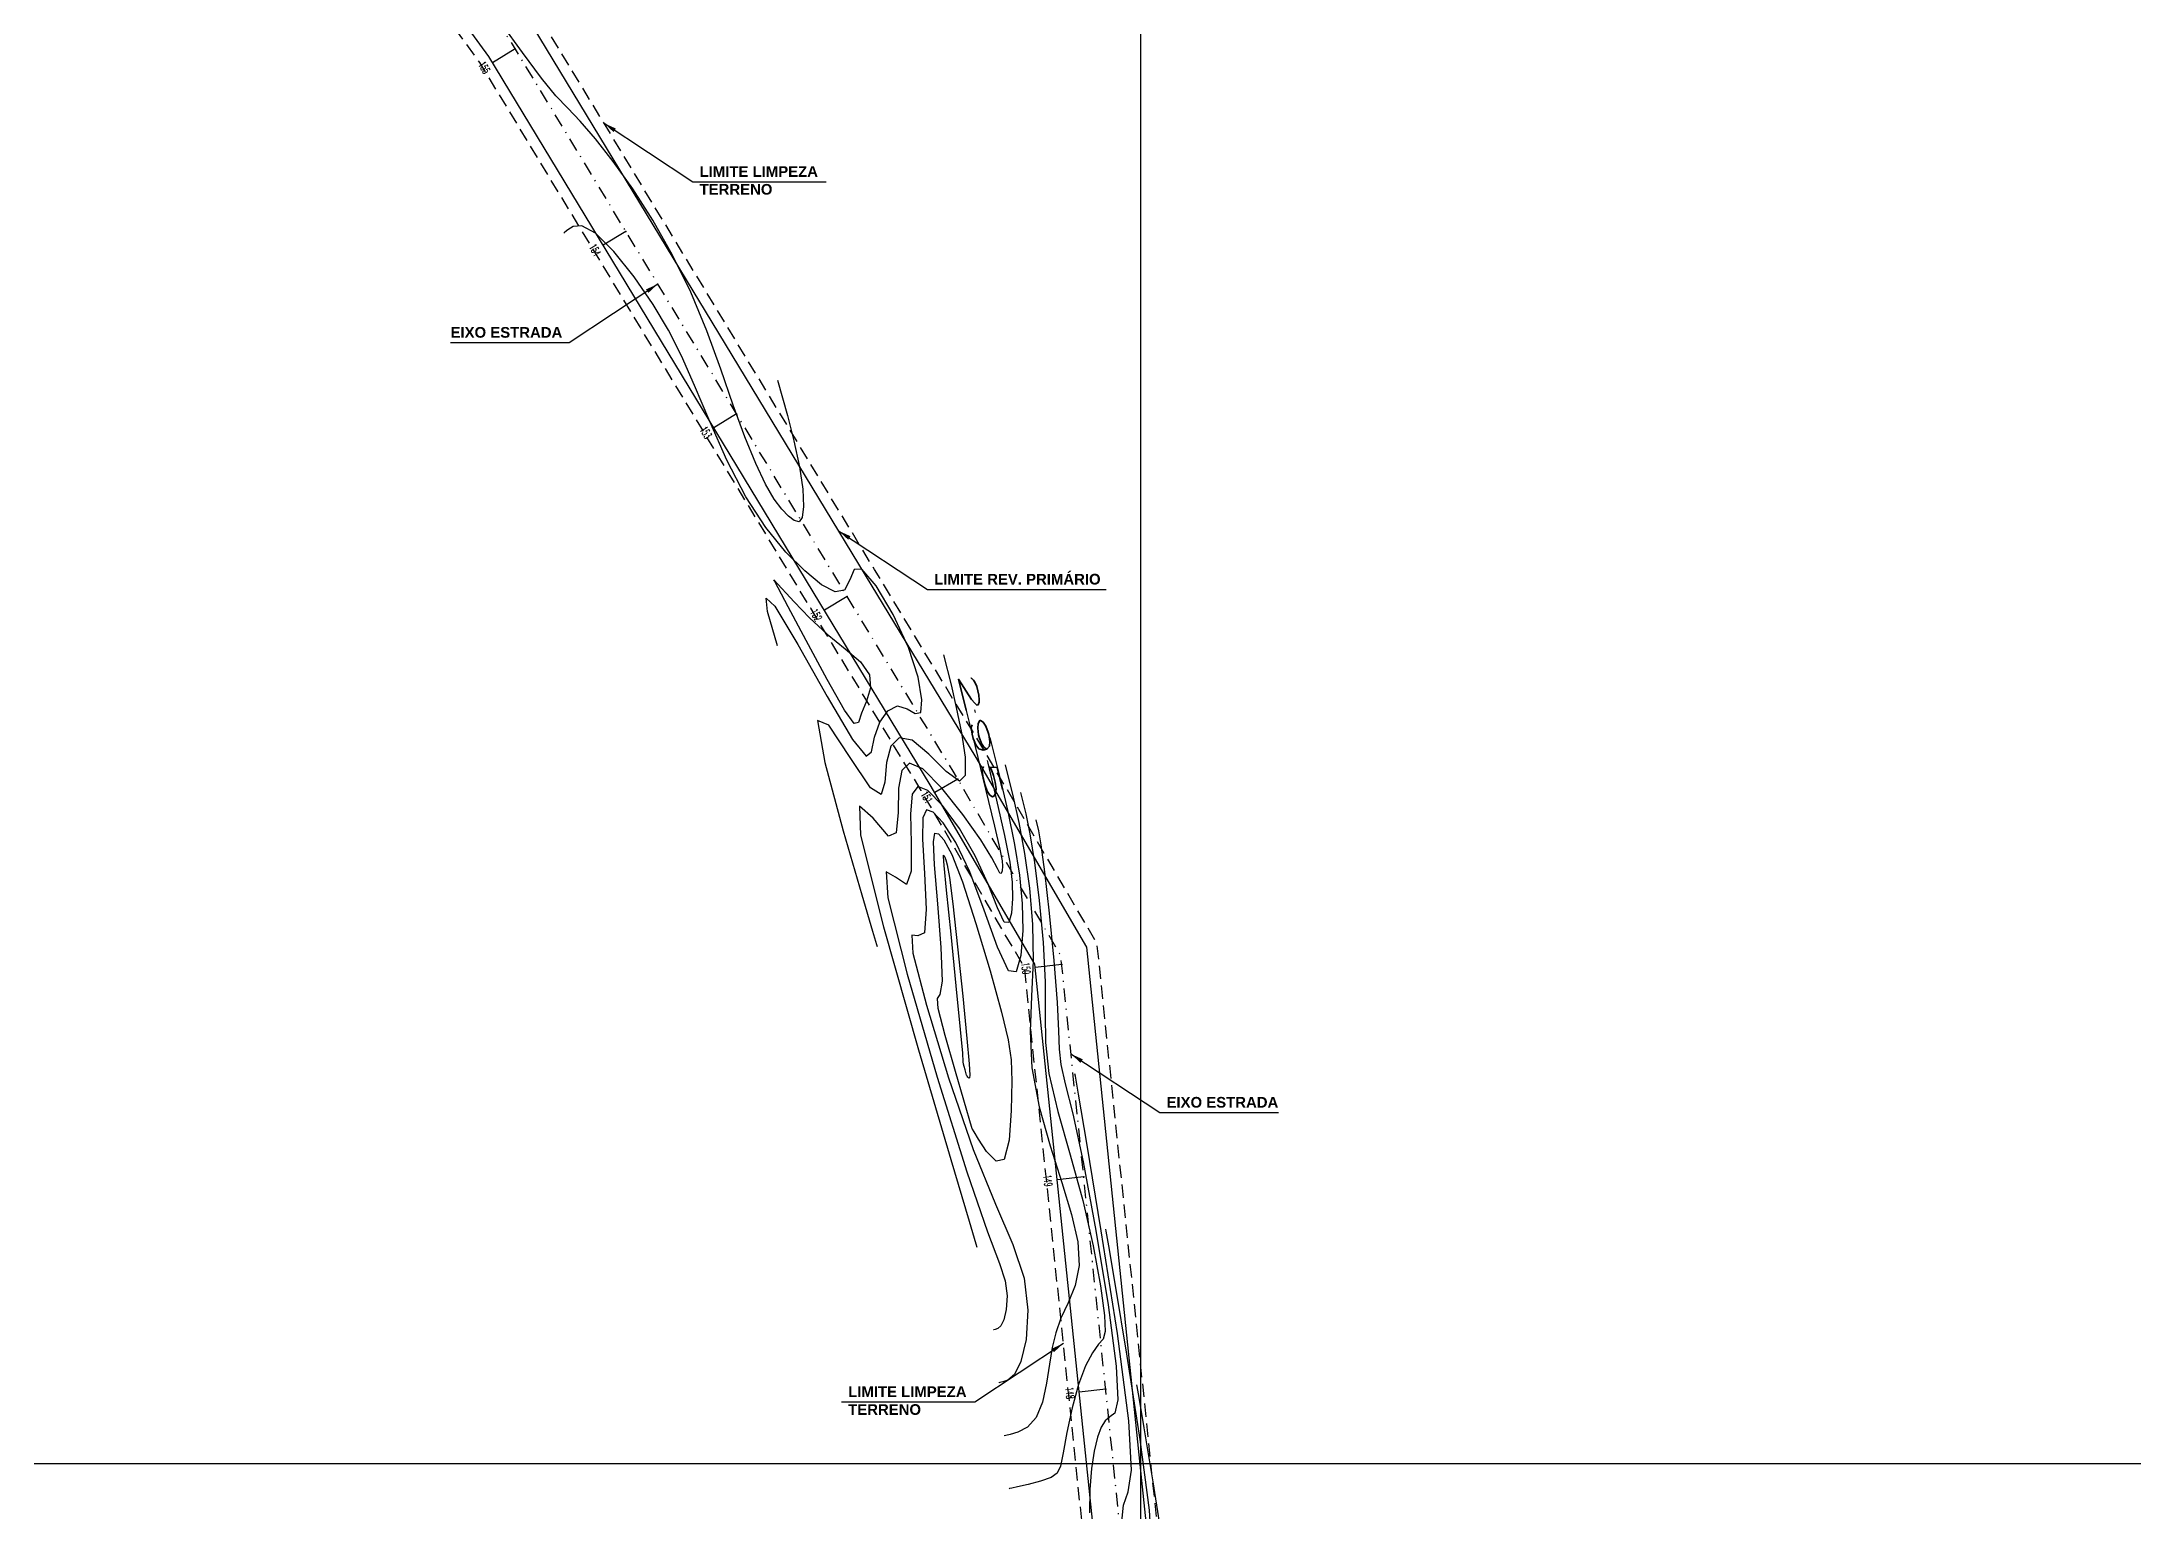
# Model space of a CAD drawing. Header units: millimetres. Extents: x 276147 to 291056, y 9594849 to 9609891.
# Drawn here: x 281016.1 to 281212.1, y 9596563.9 to 9596701.6 of the extents above; entities that cross this region are included whole.
import ezdxf
from ezdxf.enums import TextEntityAlignment as Align

# ---------------------------------------------------------------- set-up
doc = ezdxf.new("R2010")
doc.units = ezdxf.units.MM
doc.header["$LTSCALE"] = 10
for name, pattern in [('CONTINUO', [0]), ('DASHDOTX2', [50.8, 25.4, -12.7, 0, -12.7]), ('HIDDEN', [0.375, 0.25, -0.125])]:
    doc.linetypes.add(name, pattern=pattern)
for name, color, linetype in [('Curvas mestras', 30, 'Continuous'), ('Curvas simples', 9, 'Continuous'), ('Curvas texto', 2, 'Continuous'), ('TG', 7, 'CONTINUO'), ('Top_malha_coord', 8, 'Continuous')]:
    doc.layers.add(name, color=color, linetype=linetype)
doc.styles.add('r80', font='romans.shx')
doc.styles.add('ROMAND', font='romand', dxfattribs={"height": 0.2})
doc.styles.add('SIMPLEX', font='simplex', dxfattribs={"height": 0.2})
doc.styles.add('T7', font='arial.ttf')
doc.dimstyles.new('cadnorma_dim1', dxfattribs={"dimscale": 0, "dimtxt": 2, "dimasz": 1.199999999999999, "dimexe": 1, "dimexo": 2.5, "dimgap": 0.6, "dimtad": 1, "dimzin": 4, "dimdsep": 46, "dimtxsty": 'r80', "dimblk": 'ARCHTICK', "dimblk1": 'ARCHTICK', "dimblk2": 'ARCHTICK', "dimcen": -1, "dimdle": 1, "dimclrd": 1, "dimclre": 1, "dimclrt": 2, "dimaunit": 1, "dimazin": 0, "dimtfac": 1, "dimtix": 1, "dimtmove": 2, "dimatfit": 0, "dimfxl": 1, "dimarcsym": 0})

# ---------------------------------------------------------------- blocks, each defined once
blk = doc.blocks.new('_ArchTick')
at = {"color": 0, "linetype": 'ByBlock', "const_width": 0.15}
blk.add_lwpolyline([(-0.5, -0.5), (0.5, 0.5)], dxfattribs=at)

msp = doc.modelspace()

# ---------------------------------------------------------------- linework, layer by layer
at = {"color": 8, "linetype": 'HIDDEN', "ltscale": 0.5, "elevation": 160.1796621240507, "flags": 128}
for points in [[(281705.3257447103, 9596186.097807938), (281671.0420966857, 9596148.442213606), (281618.3708522619, 9596117.96751722), (281612.1522653525, 9596096.604426004), (281614.0101236665, 9596087.174232556), (281610.8053393826, 9596082.23393807), (281604.9222878393, 9596084.156284798), (281599.9496397175, 9596090.860116001), (281593.3803922225, 9596109.605399935), (281582.0417510347, 9596127.327627068), (281572.6046193693, 9596134.304534238), (281559.9765863478, 9596134.674678959), (281544.3286989689, 9596118.564739116), (281540.658778394, 9596097.818736246), (281537.5093358072, 9596080.228775298), (281520.4284557049, 9596075.011032958), (281502.0332003358, 9596069.391784875), (281494.509547525, 9596070.404022079), (281490.7256996009, 9596076.43605404), (281493.2584685785, 9596098.132715838), (281480.0995632795, 9596101.385524807), (281449.2964902226, 9596100.548274204), (281430.0223790895, 9596096.12669182), (281411.9683109509, 9596097.93913607), (281407.5724122446, 9596102.453821631), (281411.4039140878, 9596110.665556196), (281403.1008950184, 9596132.470582576), (281380.8081796909, 9596137.376344452), (281359.9408718039, 9596130.859888002), (281347.0544783977, 9596114.790196389), (281314.7314768742, 9596091.261051774), (281302.0196165714, 9596075.766356803), (281286.4640279276, 9596063.849675173), (281278.3709921193, 9596057.649837077), (281271.9708323478, 9596051.505744739), (281253.7808607005, 9596050.73446907), (281235.6029599643, 9596054.86117104), (281221.8458024181, 9596066.889702521), (281218.7834329222, 9596074.38328282), (281220.4968017068, 9596082.605134564), (281229.7359844254, 9596099.331536198), (281236.8484486804, 9596107.608992774), (281236.979980318, 9596119.127903767), (281235.6370826386, 9596129.28381643), (281234.0505352953, 9596141.282374846), (281212.8134960154, 9596149.146566434), (281092.4168111571, 9596154.564297132), (281072.9977757005, 9596155.438134354), (281065.8047075431, 9596158.14915656), (281063.8059635049, 9596165.040728634), (281066.3762022938, 9596173.094204625), (281071.6566353667, 9596181.153613526), (281081.5611500744, 9596198.655863922), (281101.2580152763, 9596233.462159524), (281110.9768763188, 9596250.636341654), (281122.9105798664, 9596265.854385952), (281139.2392582729, 9596279.071111804), (281144.5124366145, 9596320.34150084), (281144.6678345738, 9596400.540929634), (281142.6738615293, 9596440.915119793), (281132.673374487, 9596479.71147487), (281130.7173237967, 9596498.969147392), (281132.9373055062, 9596519.560689582), (281123.2639871383, 9596537.496452231), (281115.0194181657, 9596617.069980796), (281104.5392557544, 9596635.017106473), (281094.1622148029, 9596652.131000444), (281062.9990502925, 9596703.525525687), (281028.0758804538, 9596751.42602632), (281004.8557222936, 9596889.161327347), (280985.2271627478, 9596924.87591348), (280973.6552831217, 9596941.402191738), (280950.7410745324, 9596974.150890775), (280928.3153482458, 9597006.224941807), (280925.6195852169, 9597024.964569218), (280925.2975179172, 9597044.877213322), (280917.2359068681, 9597124.57081029), (280911.1712139401, 9597184.52373918), (280889.6831715604, 9597262.502901934), (280877.7477164246, 9597278.852490822), (280862.055065255, 9597314.685484517), (280856.3541850812, 9597353.476188295), (280854.639876525, 9597373.434056284), (280854.116042565, 9597382.033457942), (280871.520011573, 9597404.084292108), (280905.668337576, 9597426.436078487), (280910.5490067642, 9597446.52226166), (280951.9025449565, 9597502.510226574), (280957.1189760176, 9597513.160656158), (280912.2559968092, 9597626.929295046), (280886.4466186127, 9597649.84623889), (280803.0956212914, 9597671.772893883), (280795.5081167346, 9597683.569792682), (280779.3586608997, 9597708.67864036)], [(281710.5178374354, 9596181.402838333), (281675.4873313782, 9596142.926929222), (281624.307053171, 9596113.31488082), (281619.3497790786, 9596096.28485452), (281621.4263888606, 9596085.744313402), (281613.7482014651, 9596073.908101201), (281600.6285639192, 9596078.195075762), (281593.6947889923, 9596087.542782567), (281587.0441809219, 9596106.520228112), (281576.8415557245, 9596122.466869175), (281570.2070225818, 9596127.371804645), (281562.8511565771, 9596127.587415023), (281550.8473176515, 9596115.229125477), (281547.550488274, 9596096.592201235), (281543.6457749243, 9596074.783975355), (281522.4734780471, 9596068.316416942), (281502.6155564374, 9596062.250364274), (281490.3236323596, 9596063.904127834), (281483.4874242715, 9596074.802088458), (281485.5904618715, 9596092.817507926), (281479.3410703855, 9596094.362323103), (281450.1828653127, 9596093.569781242), (281430.4670404004, 9596089.0468674), (281408.7319094135, 9596091.228852794), (281399.1852311144, 9596101.033503352), (281403.8083725086, 9596110.941892164), (281397.904403359, 9596126.446638325), (281381.1197991235, 9596130.14027862), (281364.0658912837, 9596124.81467321), (281351.9303354857, 9596109.681297015), (281319.5752295485, 9596086.128782371), (281306.9185099731, 9596070.701299338), (281290.7209629054, 9596058.29283213), (281282.937430859, 9596052.330095816), (281274.9102619792, 9596044.624090252), (281253.1431036982, 9596043.701137766), (281232.327572161, 9596048.426628146), (281215.9921594214, 9596062.709449701), (281211.4940514419, 9596073.71626432), (281213.8592733805, 9596085.066129155), (281223.9570691917, 9596103.346943974), (281229.8780090109, 9596110.237709327), (281229.9747168267, 9596118.706916755), (281228.6974866962, 9596128.366206406), (281227.6639062291, 9596136.182850303), (281211.4073002868, 9596142.202760234), (281092.1021365739, 9596147.57137357), (281071.5708639357, 9596148.495260356), (281060.0576341382, 9596152.834524348), (281056.4892279477, 9596165.13821506), (281059.9978339799, 9596176.131930728), (281065.6766406024, 9596184.799368419), (281075.468991096, 9596202.103413628), (281095.1658562979, 9596236.909709232), (281105.1438604567, 9596254.541822702), (281117.8909552532, 9596270.797116162), (281132.6517374361, 9596282.744758626), (281137.513299567, 9596320.793644417), (281137.6674998371, 9596400.374957068), (281135.7175383865, 9596439.857995542), (281125.76273324, 9596478.477130141), (281123.6791015143, 9596498.990861015), (281125.744705554, 9596518.150466044), (281116.4442590884, 9596535.394869061), (281108.2124486681, 9596614.84525679), (281098.5236189183, 9596631.437236797), (281088.1766027751, 9596648.501613624), (281057.1675960032, 9596699.64190077), (281021.4475676514, 9596748.635369822), (280998.1501936199, 9596886.828693196), (280979.2754088979, 9596921.171769831), (280967.9212277801, 9596937.38714387), (280945.0056382589, 9596970.137815801), (280921.6238898133, 9597003.579202123), (280918.6276817167, 9597024.407376846), (280918.3032270725, 9597044.46762471), (280910.2714493166, 9597123.86630265), (280904.2661006415, 9597183.232579943), (280883.2747300601, 9597259.409342542), (280871.6426774854, 9597275.343320373), (280855.2660766902, 9597312.738061812), (280849.3979144628, 9597352.667008877), (280847.6581155221, 9597372.921634253), (280846.9665996198, 9597384.273748573), (280866.7319753881, 9597409.316485843), (280899.5195873695, 9597430.777616875), (280904.0800883559, 9597449.546161648), (280945.8950794268, 9597506.15888102), (280949.4739875075, 9597513.465966662), (280906.3575799417, 9597622.805450775), (280883.0489782383, 9597643.501877958), (280798.6812780778, 9597665.69599096), (280789.6207265427, 9597679.783153443), (280773.4712707121, 9597704.892001115)]]:
    msp.add_lwpolyline(points, dxfattribs=at)
at = {"linetype": 'Continuous'}
for p in [(281060.4912594942, 9596700.910941536, 160.1796621240507), (281060.4912594942, 9596700.910941536, 160.1796621240507), (281070.8609360255, 9596683.809193028, 160.1796621240507), (281070.8609360255, 9596683.809193028, 160.1796621240507), (281081.2306125568, 9596666.707444517, 160.1796621240507), (281081.2306125568, 9596666.707444517, 160.1796621240507), (281091.6002890876, 9596649.605696006, 160.1796621240507), (281091.6002890876, 9596649.605696006, 160.1796621240507), (281101.9579403939, 9596632.496791353, 160.1796621240507), (281101.9579403939, 9596632.496791353, 160.1796621240507), (281111.7032673144, 9596615.114704335, 160.1796621240507), (281111.7032673144, 9596615.114704335, 160.1796621240507), (281113.7644225255, 9596595.221197037, 160.1796621240507), (281113.7644225255, 9596595.221197037, 160.1796621240507), (281115.8255777363, 9596575.327689735, 160.1796621240507), (281115.8255777363, 9596575.327689735, 160.1796621240507)]:
    msp.add_point(p, dxfattribs=at)
at = {"layer": 'Curvas mestras', "linetype": 'CONTINUO'}
for points in [[(281103.5190451009, 9596638.980698178, -186.2256383503231), (281103.5814644626, 9596638.730373038, -186.2161824988692)], [(281104.7044543343, 9596634.226771172, -186.0460621402275), (281104.7668736953, 9596633.97644603, -186.0366062888902), (281105.603216123, 9596630.519749478, -185.9065458718363), (281106.3513257309, 9596627.221135683, -185.7834367961299), (281106.8318438377, 9596624.705373202, -185.6913523907682), (281107.0591761918, 9596622.843109926, -185.6257647587012), (281107.0961671498, 9596621.316463072, -185.5749957297489), (281106.9913610012, 9596619.938486949, -185.5319448479827), (281106.7360838141, 9596619.045998262, -185.5078233318312), (281106.3073565891, 9596619.106749801, -185.5184201814376), (281105.6768329133, 9596620.426151082, -185.5743123343822), (281104.7946817068, 9596622.660234466, -185.6652286491848), (281103.6057054672, 9596625.302686037, -185.7756858039324), (281102.1110086435, 9596627.877228295, -185.8900545538312), (281100.5369174572, 9596630.027721329, -185.9921214204192), (281099.1660630783, 9596631.42806066, -186.0655269095117), (281098.2230545356, 9596631.803584766, -186.0967619667903), (281097.7004162887, 9596631.08540398, -186.0837192170697), (281097.5326516562, 9596629.256070625, -186.0271416721775), (281097.6045199287, 9596626.50904991, -185.935682261796), (281097.6018082743, 9596623.88144967, -185.8496332111793), (281097.1605628341, 9596622.621290632, -185.8171966029009), (281096.1328401546, 9596623.304791532, -185.8602242269812), (281095.2347614247, 9596623.820975069, -185.8951666322213), (281095.3984612374, 9596621.387061927, -185.8121240145669), (281097.2315774931, 9596614.225758797, -185.5406590170136), (281100.0437663296, 9596604.581722295, -185.1681841675567), (281102.8201891911, 9596595.705094043, -184.8215743680744), (281104.7543771918, 9596590.079559036, -184.5984058804719), (281105.8733581422, 9596587.122981757, -184.4790602384276), (281106.412529529, 9596585.486771079, -184.4146203677777), (281106.5841536884, 9596584.074403096, -184.3648935578207), (281106.507938404, 9596582.797635917, -184.3245852571822), (281106.2804523088, 9596581.820294868, -184.2971253587425), (281105.9917457442, 9596581.254613796, -184.2843840052632), (281105.7057918491, 9596581.006450538, -184.2819920949081), (281105.48004446, 9596580.930068439, -184.2840206984224), (281105.3558470389, 9596580.902575692, -184.2856128791722), (281105.3100895156, 9596580.892446943, -184.2861994888775), (281105.3035524405, 9596580.890999695, -184.2862832866635)], [(281110.87797604, 9596545.497128973, -178.0108770926275), (281111.8855341017, 9596546.278974405, -178.0162719838813), (281112.7661363612, 9596546.951647338, -178.0206378737025), (281113.32752327, 9596547.354292551, -178.0225630559984), (281113.7574363378, 9596547.60073197, -178.0220087020101), (281114.3386185806, 9596547.873453323, -178.0192790632977), (281115.2542993095, 9596548.348265013, -178.0164571137542), (281116.2896639783, 9596549.174246175, -178.0227401047854), (281117.130384328, 9596550.49379264, -178.0491038800359), (281117.5417134986, 9596552.396390839, -178.1031930184948), (281117.6072332008, 9596554.75987565, -178.1793265232958), (281117.4901075432, 9596557.409171555, -178.2684920800643), (281117.3465287735, 9596560.137864485, -178.3607903961933), (281117.3048126771, 9596562.614180127, -178.4427738458294), (281117.4863031745, 9596564.475003615, -178.500107759461), (281117.9166589953, 9596565.71385932, -178.532064875148), (281118.2387821007, 9596567.75082357, -178.5923477221189), (281117.999891254, 9596572.362607947, -178.7482660661593), (281116.9195628728, 9596580.546967546, -179.0381443171904), (281115.4068159807, 9596590.185823595, -179.3843649568412), (281114.0430302533, 9596598.382139837, -179.6803250173365), (281113.2721150919, 9596602.962805284, -179.845903262289), (281112.98809282, 9596604.650418028, -179.9069057640412), (281112.9475184974, 9596604.891506422, -179.9156204294672)]]:
    msp.add_polyline3d(points, dxfattribs=at)
at = {"layer": 'Curvas simples', "linetype": 'CONTINUO'}
for points in [[(281085.0716529089, 9596669.887102054, -189.6101876057477), (281085.9921482262, 9596666.575309796, -189.4831862885298), (281086.60097403, 9596664.200875374, -189.393157448529), (281087.1292195384, 9596661.765516803, -189.3027497284606), (281087.4347223717, 9596659.662882613, -189.2277162524082), (281087.510590925, 9596658.047413904, -189.1732562193905), (281087.3837530444, 9596657.01375291, -189.1419304099076), (281087.082339065, 9596656.611935673, -189.1348137720164), (281086.6392952692, 9596656.71356942, -189.1470376700421), (281086.0887704313, 9596657.145656202, -189.1722476690451), (281085.4574687524, 9596657.788218234, -189.2059761839595), (281084.742315157, 9596658.733363496, -189.2513032167593), (281083.9327899922, 9596660.126218157, -189.3131955543908), (281083.0216519601, 9596662.078117913, -189.395446900828), (281082.014767154, 9596664.565219656, -189.497158190436), (281080.9212810063, 9596667.529883796, -189.6162570579586), (281079.7400156729, 9596670.892078063, -189.7501445798812), (281078.4285031453, 9596674.482180351, -189.894114916879), (281076.9339541286, 9596678.10817285, -190.0429355333585), (281075.2285881484, 9596681.597212529, -190.1915002120917), (281073.3846619994, 9596684.85315238, -190.335207872235), (281071.4994392897, 9596687.799017165, -190.469583693743), (281069.669799053, 9596690.362686709, -190.5903196708208), (281067.9910709833, 9596692.491441077, -190.6937746228327), (281066.5581971981, 9596694.137414388, -190.7764742106342), (281065.4012319647, 9596695.344361799, -190.8392489446237), (281064.2906681491, 9596696.522518657, -190.9001488024045), (281062.9321087637, 9596698.173739364, -190.9815285854533), (281061.1505680465, 9596700.58688552, -191.0963665519052), (281059.2487011057, 9596703.198830578, -191.2201343115562)], [(281085.0653315698, 9596644.997597778, -189.7954517400617), (281084.1416787062, 9596648.209209837, -189.919233648889), (281083.9948881619, 9596649.445576098, -189.9626945824971), (281084.8140305112, 9596648.707721505, -189.9220728035694), (281086.9599377039, 9596645.120434469, -189.7614454307153), (281089.7171209584, 9596640.232370537, -189.5459225733906), (281092.1010098074, 9596636.198150525, -189.3658725691752), (281093.3859280128, 9596634.641509982, -189.2890703130657), (281093.8817722335, 9596635.062636388, -189.292916779665), (281094.1573333518, 9596636.430827979, -189.3322193697353), (281094.6685462537, 9596637.843050312, -189.3682344224912), (281095.4199278302, 9596638.906927342, -189.3880135490586), (281096.3031369768, 9596639.35774937, -189.3850573064087), (281097.2036616971, 9596639.092458745, -189.3582872777737), (281097.9823074391, 9596638.65461295, -189.3283093589967), (281098.4937047631, 9596638.749423502, -189.3211506181655), (281098.6058153593, 9596639.916885773, -189.3571565732385), (281098.2399174172, 9596642.036122518, -189.4339464424087), (281097.3306172596, 9596644.821042338, -189.5434580197002), (281095.8974289744, 9596647.906732332, -189.6733418054322), (281094.2994986986, 9596650.612991605, -189.794099038027), (281092.9808813425, 9596652.180800779, -189.8719437400254), (281092.244930477, 9596652.137983566, -189.885313837291), (281091.8321983515, 9596651.159749096, -189.8615432132759), (281091.342539875, 9596650.208149577, -189.8401895739629), (281090.4573847555, 9596650.05491789, -189.852936577718), (281089.1844688439, 9596650.710491473, -189.8999709612367), (281087.6131077785, 9596651.994985387, -189.9736052144112), (281085.8357587595, 9596653.76966346, -190.0674371628233), (281083.9574641985, 9596656.06037548, -190.1802052975658), (281082.0864080664, 9596658.934118992, -190.3119334126499), (281080.3193939565, 9596662.370770173, -190.460018878421), (281078.7076809615, 9596666.001717793, -190.6113537689347), (281077.2911447944, 9596669.371228252, -190.750203762171), (281076.0652590533, 9596672.157468019, -190.8661135990664), (281074.847893865, 9596674.574202811, -190.9697441382709), (281073.4125192323, 9596676.969096377, -191.0770351955111), (281071.623926855, 9596679.547341207, -191.1974248105802), (281069.7122091964, 9596681.94423865, -191.3143434426424), (281067.9987794099, 9596683.652616784, -191.4047197293517), (281066.7360862255, 9596684.327343963, -191.4521765479844), (281065.900705661, 9596684.27144072, -191.467113740768), (281065.4002463123, 9596683.94996884, -191.46662548251), (281065.1442422917, 9596683.739394214, -191.4648641078061), (281065.0499248124, 9596683.661815032, -191.4642152154961), (281065.0364515994, 9596683.650731578, -191.464122478876)], [(281100.6330706988, 9596644.135888748, -188.453976146728), (281101.3312039265, 9596641.322232898, -188.3477617986177), (281101.8215572921, 9596639.20142199, -188.2684220799387), (281102.3053325125, 9596636.831437187, -188.1810492621993), (281102.6567064273, 9596634.542394517, -188.0989865943233), (281102.668698101, 9596632.848358031, -188.0432342220705), (281102.1140361604, 9596632.309380332, -188.0367065845316), (281100.872818021, 9596633.22381844, -188.0915873775052), (281099.2546172872, 9596634.843259148, -188.1771376974324), (281097.676377348, 9596636.157591682, -188.2518878119558), (281096.4784311653, 9596636.374130819, -188.2830306231885), (281095.6946859445, 9596635.569874497, -188.2724086272323), (281095.2824394532, 9596634.039242195, -188.2305268039022), (281095.1226877981, 9596632.211440563, -188.173838602754), (281094.7912214346, 9596631.054823875, -188.1425913009119), (281093.7875271499, 9596631.672530558, -188.1829805870915), (281091.8735768973, 9596634.529717948, -188.3150272153111), (281089.8612762698, 9596637.539606953, -188.4540519467232), (281088.8250150172, 9596637.977433389, -188.489200496548), (281089.4927685886, 9596634.046491219, -188.3469837697598), (281091.2068611992, 9596627.66229697, -188.1033729808081), (281092.9632007723, 9596621.668428333, -187.8717046720816), (281093.9784802386, 9596618.254868245, -187.7394658811649), (281094.3525306211, 9596616.997240689, -187.6907463203209), (281094.4059659619, 9596616.817579895, -187.6837864010272)], [(281102.0760583997, 9596641.558293462, -187.3398072385138), (281103.5764739473, 9596635.55577423, -187.1129927711121), (281104.5657050553, 9596631.567869604, -186.9624562440699), (281105.4175607538, 9596628.071548162, -186.8307859573073), (281105.9120697173, 9596625.918836307, -186.7503174631533), (281106.1091346281, 9596624.849063648, -186.7113064268164), (281106.1386229139, 9596624.323382854, -186.6934885271734), (281106.1076233917, 9596623.915812569, -186.6807551819624), (281106.0321194333, 9596623.651836336, -186.6736206145983), (281105.9053128046, 9596623.66980569, -186.676754913144), (281105.682626051, 9596624.108166568, -186.6955896229159), (281105.1683508822, 9596625.105764471, -186.7386031200552), (281104.1289997891, 9596626.80153932, -186.8150352385387), (281102.4478342448, 9596629.185703387, -186.9269086058161), (281100.4751236158, 9596631.653541375, -187.0473762264268), (281098.6778892524, 9596633.451610351, -187.1423738382549), (281097.4267928068, 9596633.987757064, -187.1850567438201), (281096.7070571723, 9596633.315001026, -187.1774589616365), (281096.4075455546, 9596631.647656411, -187.1288342380688), (281096.3636043618, 9596629.360244738, -187.0547604059944), (281096.1965148546, 9596627.46813677, -186.9961122559874), (281095.4740454919, 9596627.146910595, -187.0000885849263), (281094.0300328386, 9596628.827066356, -187.0841318900024), (281092.7626148352, 9596629.958779432, -187.1466584626728), (281092.8359995232, 9596627.247145273, -187.0563281896433), (281094.9906490123, 9596618.647405334, -186.731272924368), (281098.2720436928, 9596607.115384106, -186.2875123127855), (281101.3019150322, 9596596.857055085, -185.8905381260814), (281103.022250183, 9596591.07296688, -185.6664668222334), (281103.6560570801, 9596588.941986492, -185.5839142353183), (281103.7466013519, 9596588.637561008, -185.5721210093147)], [(281104.9620328023, 9596636.403102892, -185.1114694419343), (281105.9572734436, 9596632.39711783, -184.9602198065517), (281106.640726189, 9596629.471628355, -184.8506354869718), (281107.2850917078, 9596626.370723201, -184.7360876148127), (281107.7516179596, 9596623.491911095, -184.6323873512123), (281108.0092167581, 9596620.837157201, -184.5402231433804), (281108.053711383, 9596618.309542285, -184.4565028995534), (281107.8750986132, 9596615.961162334, -184.3831345467155), (281107.4400481948, 9596614.440160187, -184.3420260490643), (281106.7094013736, 9596614.54369391, -184.3600854295914), (281105.6710397763, 9596616.744135594, -184.4530350457904), (281104.4210125312, 9596620.21470446, -184.5918541783143), (281103.0824111461, 9596623.803832762, -184.7363363692678), (281101.774183042, 9596626.568753202, -184.8532005018464), (281100.5987112984, 9596628.401901284, -184.9368666144114), (281099.6542369042, 9596629.404510966, -184.9886799806522), (281099.0193162636, 9596629.619412461, -185.0084671896443), (281098.6937754034, 9596628.855805947, -184.9899794397901), (281098.6577577576, 9596626.864484843, -184.9254491064024), (281098.8454354933, 9596623.657854088, -184.8166040850014), (281099.0071026938, 9596620.294762565, -184.7031541461733), (281098.8470801761, 9596618.095670667, -184.6343046208171), (281098.2283314344, 9596617.80711486, -184.6372694765709), (281097.6483817002, 9596617.879946908, -184.6512977677889), (281097.7633968875, 9596616.191096641, -184.5936472912694), (281099.0283749833, 9596611.30103671, -184.4080129275357), (281101.093654259, 9596604.504412947, -184.1438377168055), (281103.4084030645, 9596597.779416984, -183.8770019212647), (281105.4894624831, 9596592.657310484, -183.6673819803077), (281107.1243545614, 9596588.881648224, -183.5108396676628), (281108.1682700837, 9596585.749057002, -183.3872330799608), (281108.5349225163, 9596582.73172559, -183.2809985208118), (281108.3720990446, 9596580.004086658, -183.1948853329199), (281107.8861055259, 9596577.916131832, -183.1362210486227), (281107.2693229556, 9596576.707630996, -183.1090008798314), (281106.6584208611, 9596576.177464038, -183.1038909015737), (281106.176143896, 9596576.014285091, -183.1082247377166), (281105.9108116742, 9596575.955549043, -183.1116261916727), (281105.8130576463, 9596575.933909765, -183.1128793703068), (281105.7990932142, 9596575.930818861, -183.1130584011811)], [(281106.4050205034, 9596633.825507611, -183.9973005336618), (281107.1476721895, 9596630.81778863, -183.8838333116987), (281107.6782362576, 9596628.423508234, -183.7947251349364), (281108.2188566845, 9596625.520310719, -183.6887384537517), (281108.6723723091, 9596622.28461905, -183.5736048208459), (281108.9671001671, 9596618.880576937, -183.4561419738716), (281109.0377278476, 9596615.469259059, -183.3429392010698), (281108.8801130968, 9596612.16100144, -183.2376952390445), (281108.7348012723, 9596608.863176588, -183.1325461832133), (281108.9035118952, 9596605.43242137, -183.0167375950518), (281109.5917093881, 9596601.791528972, -182.8836150880347), (281110.6198538168, 9596598.127937805, -182.7429248159429), (281111.7121511538, 9596594.695245592, -182.6085130625546), (281112.6193262417, 9596591.695788914, -182.4920140129657), (281113.1981764081, 9596589.126864688, -182.3962136810555), (281113.3320158607, 9596586.934512697, -182.3216861528021), (281112.9685609891, 9596585.061379364, -182.2676015360888), (281112.3131409787, 9596583.436561741, -182.2275147295117), (281111.6354902069, 9596581.98576751, -182.1935767234212), (281111.145780506, 9596580.625095539, -182.1588192713938), (281110.8159475428, 9596579.232219273, -182.1197972226331), (281110.5583704443, 9596577.675206318, -182.0739461666348), (281110.2845583701, 9596575.895216705, -182.0211143120798), (281109.9025546144, 9596574.125783142, -181.9708001619114), (281109.3195375152, 9596572.673535768, -181.9349149012381), (281108.4958713591, 9596571.764075667, -181.9216468528871), (281107.6046722693, 9596571.29890472, -181.9242932843885), (281106.8722423291, 9596571.098500745, -181.9324287645544), (281106.46577631, 9596571.008522395, -181.9376395042895), (281106.3160257767, 9596570.975372579, -181.9395592517943), (281106.2946329865, 9596570.97063704, -181.9398335032423)], [(281107.8480072051, 9596631.247912327, -182.8831316454129), (281108.3380719378, 9596629.238460433, -182.8074468294184), (281108.7157473235, 9596627.37538711, -182.7388147299901), (281109.1526226619, 9596624.669898238, -182.6413892724344), (281109.5983129329, 9596621.109972859, -182.515787951092), (281109.9664707446, 9596617.185151542, -182.3797857573631), (281110.1617606197, 9596613.510369008, -182.2554471296866), (281110.1532407886, 9596610.507020174, -182.1572018144329), (281110.167562303, 9596607.822341809, -182.0689404615808), (281110.4957729162, 9596604.910029875, -181.9669189366653), (281111.3325825272, 9596601.359336738, -181.8337689798467), (281112.4873526288, 9596597.301748324, -181.6776260338052), (281113.6731038507, 9596593.00430297, -181.5130013454149), (281114.6463616736, 9596588.76764401, -181.3546340617144), (281115.3376629431, 9596585.026817763, -181.2181745317907), (281115.7210423589, 9596582.250475574, -181.1195011458153), (281115.7848686393, 9596580.727546668, -181.0683152688693), (281115.5748316274, 9596580.028089922, -181.0496110585194), (281115.1509511987, 9596579.542447109, -181.042205891656), (281114.5758960381, 9596578.753936911, -181.0279107217469), (281113.9229310757, 9596577.517787604, -181.0005108540322), (281113.2679690606, 9596575.782208357, -180.9567853209124), (281112.6789350369, 9596573.580409369, -180.8964588842031), (281112.1917992634, 9596571.285622913, -180.8310398907891), (281111.8345452977, 9596569.356083289, -180.7749824294263), (281111.5937571373, 9596568.128171394, -180.7395786281817), (281111.2904175342, 9596567.450850511, -180.7234727021682), (281110.7041116821, 9596567.051230533, -180.7221468657631), (281109.7079436666, 9596566.708013734, -180.7308966989188), (281108.5491131697, 9596566.406283949, -180.7442712328306), (281107.5683417629, 9596566.182716401, -180.7566327712524), (281107.020740948, 9596566.06149675, -180.7636528495609), (281106.8189939094, 9596566.016836401, -180.7662391659945), (281106.790172761, 9596566.010456208, -180.766608637958)], [(281109.2909949058, 9596628.670317039, -181.7689627370823), (281109.5284716856, 9596627.659132231, -181.7310603471382), (281109.7532573895, 9596626.327265989, -181.6829043452422), (281110.0863876416, 9596623.81948676, -181.5940401440278), (281110.5242525543, 9596619.93532567, -181.4579710687652), (281110.9658413188, 9596615.489725146, -181.3034295082003), (281111.2857933898, 9596611.551477954, -181.1679550255908), (281111.4091867245, 9596608.903435856, -181.0787047397721), (281111.4628702669, 9596607.184676562, -181.0213053240117), (281111.6241294601, 9596605.748334793, -180.9710009819504), (281112.0401013604, 9596603.946083674, -180.9035932091323), (281112.7373054685, 9596601.123741029, -180.797112855213), (281113.7121138958, 9596596.625663064, -180.6301480406806), (281114.9071196202, 9596590.203084046, -180.3956993585128), (281116.0498180707, 9596583.234751312, -180.1444169398423), (281116.8139295486, 9596577.50629324, -179.9413634050547), (281116.971198114, 9596574.326932989, -179.8340224281677), (281116.6854499042, 9596573.100285918, -179.799562583063), (281116.2185368187, 9596572.753563186, -179.7975734893376), (281115.7849922088, 9596572.382948179, -179.7941316478795), (281115.4100911788, 9596571.760495177, -179.7812601741429), (281115.0717902813, 9596570.827229686, -179.7574690315782), (281114.7588646108, 9596569.538168589, -179.721509498337), (281114.5033514564, 9596567.90430521, -179.6730987102169), (281114.3481056575, 9596565.950628236, -179.6121952679499), (281114.3070769924, 9596563.756095069, -179.5411064944022)], [(281120.1348961646, 9596560.212094696, -177.3065122177617), (281119.9389084839, 9596563.98657716, -177.4341319067429), (281119.064356841, 9596570.612010697, -177.6687952407196), (281117.8397525951, 9596578.414894303, -177.9490690888164), (281116.7357354815, 9596585.050007023, -178.1886557922957), (281116.1116603987, 9596588.758164816, -178.3226953437229), (281115.881738895, 9596590.124328373, -178.3720783235298), (281115.84889268, 9596590.319494313, -178.3791330313802)], [(281121.2091508115, 9596560.677054845, -176.299446196845), (281120.2726882125, 9596566.643966017, -176.5137732735861), (281119.4284407123, 9596571.71787521, -176.6969865999675), (281118.9512067082, 9596574.553525347, -176.7994874377877), (281118.7753839701, 9596575.598238712, -176.8372509030418), (281118.7502668638, 9596575.747483194, -176.8426456658312)]]:
    msp.add_polyline3d(points, dxfattribs=at)
for points in [[(281084.7346778727, 9596651.164186457, -191.0048993699278), (281086.6203499859, 9596649.09850687, -190.8993571992873), (281088.066324673, 9596647.612324232, -190.8216307886437), (281089.7262717007, 9596646.078290807, -190.7380411710733), (281091.4103228705, 9596644.711509585, -190.6594483623307), (281092.8345496763, 9596643.476343418, -190.5903840349314), (281093.6915067848, 9596642.274470115, -190.5337978109278), (281093.7907043825, 9596641.037048344, -190.4912576502796), (281093.4094557165, 9596639.813156182, -190.458805116385), (281092.9420255517, 9596638.681351574, -190.4311001585124), (281092.6489670243, 9596637.806018172, -190.4082992085282), (281092.2559867407, 9596637.6948355, -190.4125443995839), (281091.3550806764, 9596638.941307789, -190.4714742948094), (281089.7064769388, 9596641.838107407, -190.5994925164527), (281087.7433391645, 9596645.474582242, -190.758062881036), (281086.0670611243, 9596648.639250292, -190.8954143699633), (281085.1294580946, 9596650.416056998, -190.972459362671), (281084.784025401, 9596651.07067052, -191.0008443771771), (281084.7346778727, 9596651.164186457, -191.0048993699278)], [(281103.3247855165, 9596599.730612919, -182.9418808039885), (281101.7341607789, 9596605.097755948, -183.1496855344998), (281100.7740006718, 9596608.4601458, -183.2791410917675), (281100.1283325375, 9596610.995131355, -183.3751705679719), (281100.0620019749, 9596611.938918741, -183.4074289032982), (281100.3238227119, 9596612.30943719, -183.4143146933897), (281100.5335975186, 9596613.570050703, -183.4514126387917), (281100.4123961161, 9596616.708076464, -183.5566751340197), (281100.08635106, 9596620.80665926, -183.6975259409195), (281099.7828638592, 9596624.472899059, -183.823756540511), (281099.6871345177, 9596626.626207903, -183.8962396625688), (281099.8155769944, 9596627.435241159, -183.9201724654672), (281100.1424107325, 9596627.380962279, -183.9118330846799), (281100.6544254542, 9596626.797085231, -183.8824221265644), (281101.3887119697, 9596625.42831506, -183.8228293193646), (281102.394938361, 9596622.872104334, -183.7188666232072), (281103.6678312464, 9596618.97083807, -183.5654750297221), (281104.9823683895, 9596614.546630137, -183.3941112807047), (281106.0585920928, 9596610.66652885, -183.2453610940978), (281106.6889928783, 9596608.072763316, -183.1477119350715), (281106.9558721768, 9596606.208298808, -183.0812583220798), (281107.0139806346, 9596604.191281356, -183.0139965004895), (281106.9748117154, 9596601.453071406, -182.9250547228989), (281106.7768191233, 9596598.677880928, -182.8380892949903), (281106.3151983769, 9596596.86313627, -182.7878885495851), (281105.5449504274, 9596596.69542635, -182.7978545195333), (281104.6603039525, 9596597.617990308, -182.8458439175998), (281103.9152960681, 9596598.763231851, -182.8983271611764), (281103.4997514941, 9596599.443981161, -182.9289760123032), (281103.3466563897, 9596599.694784323, -182.9402677147559), (281103.3247855165, 9596599.730612919, -182.9418808039885)], [(281102.7891287784, 9596604.756534008, -182.1165889917433), (281102.6419024832, 9596605.253311964, -182.135823201414), (281102.5530307569, 9596605.564531008, -182.1478054707663), (281102.4932681903, 9596605.799167074, -182.1566938773872), (281102.4756232499, 9596605.997890579, -182.1635600187842), (281102.4193139916, 9596606.811760519, -182.1913599429793), (281102.2201148608, 9596609.04443074, -182.2685206567079), (281101.817689536, 9596613.12138936, -182.4101960890953), (281101.3272676239, 9596617.955463436, -182.5784477440434), (281100.9079689608, 9596622.081313277, -182.7220639948177), (281100.6804926343, 9596624.396610865, -182.8024999382), (281100.611838723, 9596625.251068862, -182.8318776884373), (281100.6305845584, 9596625.357412586, -182.8349861558785), (281100.6779757497, 9596625.303369861, -182.8322639260701), (281100.7459410011, 9596625.176677378, -182.8267480510079), (281100.839076301, 9596624.940077323, -182.8171253762817), (281100.9684000112, 9596624.467612451, -182.7990472478235), (281101.1706150129, 9596623.278536856, -182.7560234085217), (281101.4888445731, 9596620.803410212, -182.6685283057999), (281101.9384012275, 9596616.776827548, -182.5275575416422), (281102.4233466134, 9596612.149540236, -182.366191988371), (281102.8199326511, 9596608.176341016, -182.2280338492387), (281103.0349229266, 9596605.80690631, -182.1460745335466), (281103.0971397212, 9596604.770462312, -182.1108625240417), (281103.0659179938, 9596604.491123917, -182.1023356531773), (281102.9946249699, 9596604.475600936, -182.1032580888391), (281102.9127429567, 9596604.560991839, -182.1076999172477), (281102.8437855415, 9596604.666995037, -182.1125577441675), (281102.8053235227, 9596604.730003979, -182.1153945462688), (281102.7911536229, 9596604.753218379, -182.1164396964272), (281102.7891287784, 9596604.756534008, -182.1165889917433)]]:
    msp.add_polyline3d(points, close=True, dxfattribs=at)
at = {"layer": 'TG', "color": 3, "linetype": 'Continuous'}
for p, q in [((281060.4912594942, 9596700.910941536, 160.1796621240507), (281058.3535409131, 9596699.61473196, 160.1796621240507)), ((281070.8609360255, 9596683.809193028, 160.1796621240507), (281068.7232174437, 9596682.512983449, 160.1796621240507)), ((281081.2306125568, 9596666.707444517, 160.1796621240507), (281079.0928939747, 9596665.411234936, 160.1796621240507)), ((281091.6002890876, 9596649.605696006, 160.1796621240507), (281089.4625705063, 9596648.309486426, 160.1796621240507)), ((281101.9579403939, 9596632.496791353, 160.1796621240507), (281099.7990695684, 9596631.236126147, 160.1796621240507)), ((281101.9579403932, 9596632.496791353, 160.1796621240507), (281099.7990695707, 9596631.236126147, 160.1796621240507)), ((281111.7032673144, 9596615.114704335, 160.1796621240507), (281109.2165788821, 9596614.857059931, 160.1796621240507)), ((281113.7644225255, 9596595.221197037, 160.1796621240507), (281111.277734093, 9596594.963552633, 160.1796621240507)), ((281115.8255777363, 9596575.327689735, 160.1796621240507), (281113.3388893035, 9596575.070045333, 160.1796621240507))]:
    msp.add_line(p, q, dxfattribs=at)
at = {"layer": 'TG', "color": 1, "linetype": 'DASHDOTX2', "ltscale": 0.005, "elevation": 160.1796621240507, "flags": 128}
msp.add_lwpolyline([(281790.7268869359, 9596216.427577747), (281789.4419953647, 9596215.538653059), (281713.6258222786, 9596190.015370687), (281673.2647140323, 9596145.684571415), (281621.3389527166, 9596115.64119902), (281615.7510222154, 9596096.444640262), (281617.7182562636, 9596086.45927298), (281612.276770424, 9596078.071019635), (281602.7754258794, 9596081.175680282), (281596.8222143546, 9596089.201449282), (281590.2122865723, 9596108.062814023), (281579.4416533798, 9596124.897248125), (281571.4058209757, 9596130.83816944), (281561.4138714623, 9596131.13104699), (281547.5880083105, 9596116.896932298), (281544.1046333342, 9596097.205468744), (281540.5775553655, 9596077.506375324), (281521.4509668761, 9596071.66372495), (281502.3243783867, 9596065.821074575), (281492.4165899422, 9596067.154074958), (281487.1065619363, 9596075.61907125), (281489.424465225, 9596095.475111881), (281479.7203168323, 9596097.873923955), (281449.7396777679, 9596097.059027724), (281430.2447097449, 9596092.586779607), (281410.3501101822, 9596094.58399443), (281403.3788216795, 9596101.743662491), (281407.606143298, 9596110.803724177), (281400.5026491884, 9596129.458610447), (281380.9639894072, 9596133.758311536), (281362.0033815439, 9596127.837280607), (281349.4924069416, 9596112.235746702), (281317.1533532111, 9596088.69491707), (281304.4690632719, 9596073.23382807), (281288.5924954164, 9596061.071253652), (281280.6542114894, 9596054.989966448), (281273.4405471637, 9596048.064917497), (281253.4619821996, 9596047.21780342), (281233.9652660625, 9596051.643899594), (281218.9189809201, 9596064.799576113), (281215.1387421818, 9596074.049773568), (281217.1780375437, 9596083.83563186), (281226.8465268085, 9596101.339240085), (281233.3632288458, 9596108.923351051), (281233.4773485725, 9596118.917410262), (281232.1672846674, 9596128.82501142), (281230.8572207621, 9596138.732612574), (281212.1103981511, 9596145.674663335), (281092.2594738657, 9596151.067835353), (281072.2843198184, 9596151.966697356), (281062.9311708404, 9596155.491840454), (281060.1475957258, 9596165.089471845), (281063.1870181368, 9596174.613067677), (281068.6666379847, 9596182.976490973), (281078.515070585, 9596200.379638772), (281098.2119357871, 9596235.18593438), (281108.0603683878, 9596252.589082178), (281120.4007675595, 9596268.325751055), (281135.9454978545, 9596280.907935213), (281141.0128680904, 9596320.567572625), (281141.1676672056, 9596400.45794335), (281139.1956999575, 9596440.386557667), (281129.2180538635, 9596479.094302505), (281127.1982126556, 9596498.980004204), (281129.3410055299, 9596518.855577812), (281119.8541231133, 9596536.445660645), (281111.6159334168, 9596615.957618793), (281101.5314373364, 9596633.227171635), (281091.1694087888, 9596650.31630703), (281060.0833231477, 9596701.58371323), (281024.7617240526, 9596750.030698072), (281001.5029579565, 9596887.99501027), (280982.2512858229, 9596923.023841655), (280970.7882554504, 9596939.3946678), (280947.8733563958, 9596972.144353287), (280924.9696190296, 9597004.902071966), (280922.1236334663, 9597024.68597303), (280921.8003724947, 9597044.672419015), (280913.7536780926, 9597124.218556473), (280907.7186572907, 9597183.87815956), (280886.4789508103, 9597260.956122238), (280874.6951969551, 9597277.097905597), (280858.6605709725, 9597313.711773163), (280852.876049772, 9597353.071598586), (280851.1489960236, 9597373.17784527), (280850.5413210922, 9597383.153603258), (280869.1259934803, 9597406.700388975), (280902.5939624727, 9597428.606847681), (280907.3145475598, 9597448.034211652), (280948.8988121914, 9597504.334553793), (280953.2964817624, 9597513.313311411), (280909.3067883757, 9597624.867372911), (280884.7477984255, 9597646.674058424), (280800.8884496848, 9597668.734442422), (280792.5644216387, 9597681.676473062), (280757.4817696955, 9597736.22227156)], dxfattribs=at)
at = {"layer": 'TG', "color": 8, "linetype": 'CONTINUO', "elevation": 160.1796621240507}
for points in [[(281114.0228512772, 9596568.468697485), (281109.1848728819, 9596615.163074505), (281099.3829956091, 9596631.948646752), (281089.0316902077, 9596649.020097455), (281058.0006609014, 9596700.19670433), (281022.3944694803, 9596749.034035038), (281019.1074179804, 9596768.53187931)], [(281119.0709724431, 9596568.262581963), (281114.0469939518, 9596616.752163084), (281103.6798790636, 9596634.505696522), (281093.3071273703, 9596651.612516612), (281062.1659853937, 9596702.970722128), (281027.128978625, 9596751.027361104), (281024.2340238859, 9596768.199400146)], [(281138.6054752915, 9596368.363702083), (281138.6675476568, 9596400.398667434), (281136.7112988356, 9596440.009013291), (281126.7499677039, 9596478.653465105), (281124.6845618405, 9596498.98775907), (281126.7722198328, 9596518.351926547), (281117.4185059528, 9596535.69509523), (281114.0228512769, 9596568.468697488)], [(281143.6054921867, 9596368.367577365), (281143.6677867545, 9596400.51721927), (281141.6801010805, 9596440.76410204), (281131.6861400233, 9596479.535139909), (281129.7118634708, 9596498.972249338), (281131.9097912273, 9596519.359229077), (281122.2897402741, 9596537.196226062), (281119.0709724429, 9596568.262581967)]]:
    msp.add_lwpolyline(points, dxfattribs=at)
at = {"layer": 'Top_malha_coord'}
for p, q in [((281119.1202998299, 9594947.77740042), (281119.1202998299, 9597782.248645676)), ((280704.9449592536, 9596568.365639728), (282519.1202998299, 9596568.365639726))]:
    msp.add_line(p, q, dxfattribs=at)

# ---------------------------------------------------------------- texts
at = {"layer": 'Curvas texto', "extrusion": (-0.0200587750042602, 0.03274469824035457, 0.999262443146182), "style": 'SIMPLEX', "width": 3.29940494413941}
msp.add_text('295', height=1.5, rotation=72.52265564814279, dxfattribs=at).set_placement((-5252625.613413357, -8030527.359914256, 308414.3670167996), (-5252621.791347858, -8030515.221136658, 308414.3670167996), align=Align.FIT)
at = {"layer": 'TG', "color": 5, "extrusion": (-0.03126373815535002, 0.05328338386142233, 0.998089905610126), "style": 'ROMAND'}
for s, rotation, width, p, p2 in [('155', 89.98057417522975, 0.5403508787875131, (-5098960.481618392, -8119329.433753033, 502717.5682943114), (-5098960.481245443, -8119328.333753093, 502717.5682943114)), ('154', 89.98057427223303, 0.5310344838757507, (-5098960.770828531, -8119309.47404226, 502716.3328604289), (-5098960.770455584, -8119308.374042321, 502716.3328604289)), ('153', 89.98057436917053, 0.5403508760419422, (-5098961.073688031, -8119289.514528508, 502715.0974387417), (-5098961.073315086, -8119288.414528574, 502715.0974387417)), ('152', 89.98057432074289, 0.540350878329556, (-5098961.349248782, -8119269.554620718, 502713.8619926642), (-5098961.348875836, -8119268.454620779, 502713.8619926642)), ('151', 89.98057436923631, 0.6039215693862514, (-5098961.637859141, -8119249.636302792, 502712.6291208494), (-5098961.637486195, -8119248.536302853, 502712.6291208494))]:
    msp.add_text(s, height=0.7500000000000002, rotation=rotation, dxfattribs=dict(at, width=width)).set_placement(p, p2, align=Align.FIT)
at = {"layer": 'TG', "color": 5, "extrusion": (-0.006494764544252717, 0.06143580676352099, 0.998089905610126), "style": 'ROMAND'}
for s, rotation, width, p, p2 in [('150', 89.98057424783008, 0.5403508742123627, (-1288446.532839351, -9495699.755176911, 587909.9114728265), (-1288446.532466404, -9495698.65517698, 587909.9114728265)), ('149', 89.98057422360804, 0.5499999978975564, (-1288446.491159365, -9495679.79342231, 587908.6759124385), (-1288446.490786416, -9495678.693422377, 587908.6759124385)), ('148', 89.98057425999045, 0.5403508751273076, (-1288446.449479377, -9495659.831667706, 587907.4403520504), (-1288446.44910643, -9495658.731667774, 587907.4403520504))]:
    msp.add_text(s, height=0.7500000000000002, rotation=rotation, dxfattribs=dict(at, width=width)).set_placement(p, p2, align=Align.FIT)
at = {"layer": 'Top_malha_coord', "color": 7, "char_height": 1, "style": 'T7'}
for s, insert, attachment_point in [('{\\fArial|b1|i0|c0|p34;LIMITE LIMPEZA\\PTERRENO}', (281077.7600195897, 9596689.92349572, 160.1796621240507), 1), ('{\\fArial|b1|i0|c0|p34;EIXO ESTRADA}', (281064.8963886642, 9596674.852685591, 160.1796621240507), 3), ('{\\fArial|b1|i0|c0|p34;LIMITE REV. PRIMÁRIO}', (281099.7499613335, 9596651.728817986, 160.1796621240507), 1), ('{\\fArial|b1|i0|c0|p34;EIXO ESTRADA}', (281121.525211682, 9596602.715277065, 160.1796621240507), 1), ('{\\fArial|b1|i0|c0|p34;LIMITE LIMPEZA\\PTERRENO}', (281091.6891448214, 9596575.596775604, 160.1796621240507), 1)]:
    msp.add_mtext_dynamic_manual_height_columns(s, width=16.67673822349752, gutter_width=12.5, heights=[0], dxfattribs=dict(at, insert=insert, attachment_point=attachment_point))

# ---------------------------------------------------------------- leaders
at = {"linetype": 'CONTINUO'}
for points in [[(281068.8056718073, 9596693.94920182, 160.1796621240507), (281077.118373213, 9596688.451587131, 160.1796621240507), (281089.6200341388, 9596688.451587131, 160.1796621240507)], [(281073.8507364466, 9596678.87839169, 160.1796621240507), (281065.5380350409, 9596673.380777003, 160.1796621240507), (281054.4018909693, 9596673.380777003, 160.1796621240507)], [(281090.795613551, 9596655.754524088, 160.1796621240507), (281099.1083149568, 9596650.2569094, 160.1796621240507), (281115.883940577, 9596650.2569094, 160.1796621240507)], [(281112.5708638996, 9596606.740983164, 160.1796621240507), (281120.8835653053, 9596601.243368477, 160.1796621240507), (281132.0197093769, 9596601.243368477, 160.1796621240507)], [(281111.8618607763, 9596579.622481706, 160.1796621240507), (281103.5491593705, 9596574.124867016, 160.1796621240507), (281091.0474984447, 9596574.124867016, 160.1796621240507)]]:
    msp.add_leader(points, dimstyle='cadnorma_dim1', override={"dimscale": 1, "dimgap": 0.6, "dimtad": 0, "dimzin": 1, "dimclrd": 256}, dxfattribs=at)

doc.saveas('drawing.dxf')
